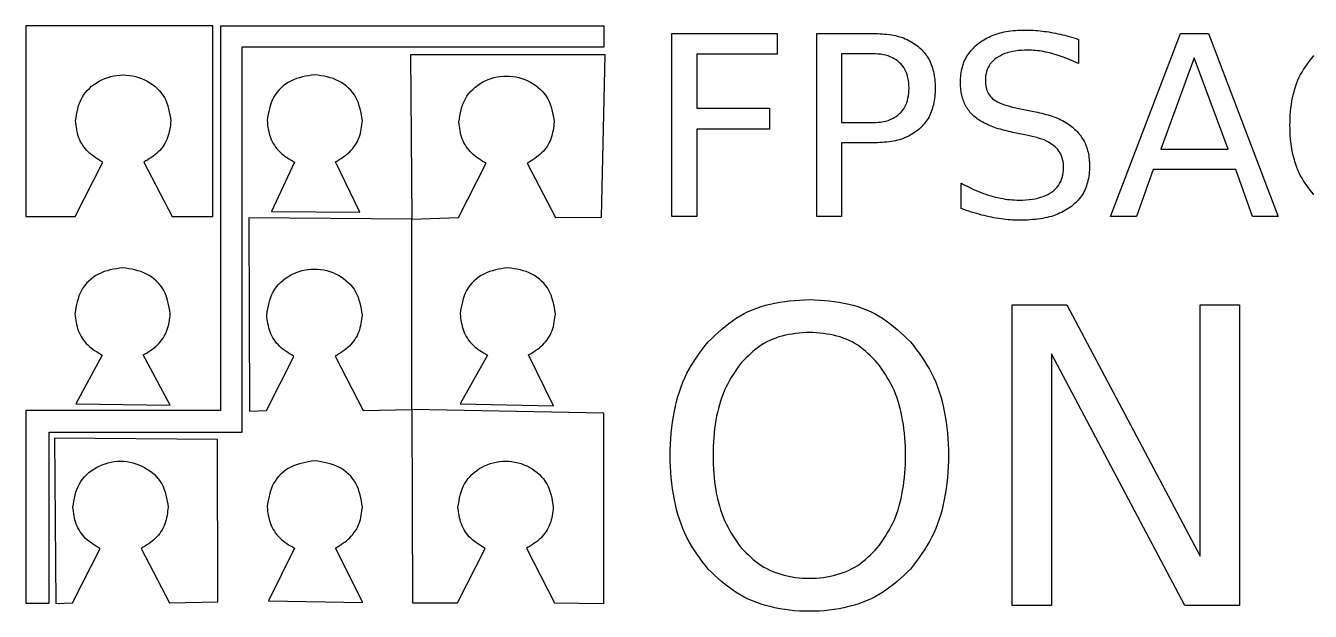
# Model space of a CAD drawing. Extents: x 14 to 174, y 169 to 286.
# Drawn here: x 14.5 to 109.9, y 242.5 to 286 of the extents above; entities that cross this region are included whole.
import ezdxf

# ---------------------------------------------------------------- set-up
doc = ezdxf.new("R2010")
doc.units = 0
doc.layers.get('0').update_dxf_attribs({"linetype": 'CONTINUOUS'})

msp = doc.modelspace()

# ---------------------------------------------------------------- linework, layer by layer
at = {"color": 7}
for p, q in [((14.508799, 285.997618), (14.508799, 271.827713)), ((28.381442, 285.997618), (14.508799, 285.997618)), ((28.381442, 271.827713), (28.381442, 285.997618)), ((28.959938, 285.967975), (28.959938, 284.425314)), ((30.566913, 285.967975), (28.959938, 285.967975)), ((57.43298, 285.967975), (30.566913, 285.967975)), ((57.43298, 284.425314), (57.43298, 285.967975)), ((62.475008, 285.430232), (70.297523, 285.430232)), ((62.475008, 271.818331), (62.475008, 285.430232)), ((70.297523, 285.430232), (70.297523, 283.880317)), ((73.23324, 285.430232), (77.390663, 285.430232)), ((73.23324, 271.818331), (73.23324, 285.430232)), ((95.032343, 271.818331), (100.229115, 285.430232)), ((100.229115, 285.430232), (102.316943, 285.430232)), ((102.316943, 285.430232), (107.504595, 271.818331)), ((28.959938, 284.425314), (28.959938, 257.430621)), ((30.566913, 257.430621), (30.566913, 284.425314)), ((30.566913, 284.425314), (57.43298, 284.425314)), ((92.661878, 284.983492), (92.661878, 283.187414)), ((92.661878, 284.983492), (92.661878, 284.983492)), ((57.523876, 283.831919), (43.065278, 283.82805)), ((43.065278, 283.82805), (43.164399, 271.63498)), ((57.251188, 271.782427), (57.523876, 283.831919)), ((70.297523, 283.880317), (64.316671, 283.880317)), ((64.316671, 283.880317), (64.316671, 279.868772)), ((75.074903, 283.916785), (75.074903, 278.802067)), ((77.390663, 283.916785), (75.074903, 283.916785)), ((101.268465, 283.61592), (98.770373, 276.841879)), ((103.775685, 276.841879), (101.268465, 283.61592)), ((35.952292, 282.355071), (35.952292, 282.355071)), ((64.316671, 279.868772), (69.714023, 279.868772)), ((69.714023, 279.868772), (69.714023, 278.318857)), ((88.349468, 279.832304), (89.461763, 279.604375)), ((75.074903, 278.802067), (77.390663, 278.802067)), ((69.714023, 278.318857), (64.316671, 278.318857)), ((64.316671, 278.318857), (64.316671, 271.818331)), ((88.923848, 277.853883), (87.80244, 278.072695)), ((77.390663, 277.28862), (75.074903, 277.28862)), ((75.074903, 277.28862), (75.074903, 271.818331)), ((98.770373, 276.841879), (103.775685, 276.841879)), ((18.160784, 271.827713), (20.213966, 275.85908)), ((23.268075, 275.868507), (25.36043, 271.827713)), ((34.437074, 275.872708), (32.741014, 272.197206)), ((39.292196, 272.159477), (37.491184, 275.882135)), ((46.626366, 271.748753), (48.679548, 275.78012)), ((51.733657, 275.789547), (53.826014, 271.748753)), ((98.214225, 275.310199), (96.974295, 271.818331)), ((104.350065, 275.310199), (98.214225, 275.310199)), ((105.589995, 271.818331), (104.350065, 275.310199)), ((83.955008, 272.420063), (83.955008, 274.31643)), ((32.741014, 272.197206), (39.292196, 272.159477)), ((14.508799, 271.827713), (18.160784, 271.827713)), ((25.36043, 271.827713), (28.381442, 271.827713)), ((31.069096, 271.722007), (31.114544, 257.37031)), ((43.164399, 271.63498), (31.069096, 271.722007)), ((43.164399, 271.63498), (46.626366, 271.748753)), ((43.164399, 257.494881), (43.164399, 271.63498)), ((53.826014, 271.748753), (57.251188, 271.782427)), ((64.316671, 271.818331), (62.475008, 271.818331)), ((75.074903, 271.818331), (73.23324, 271.818331)), ((96.974295, 271.818331), (95.032343, 271.818331)), ((107.504595, 271.818331), (105.589995, 271.818331)), ((21.683645, 268.022149), (21.683645, 268.022149)), ((50.285213, 268.022149), (50.285213, 268.022149)), ((72.69186, 265.677879), (72.69186, 265.677879)), ((87.733703, 265.274172), (91.800675, 265.274172)), ((87.733703, 242.950653), (87.733703, 265.274172)), ((91.800675, 265.274172), (101.69898, 246.598971)), ((101.69898, 246.598971), (101.69898, 265.274172)), ((101.69898, 265.274172), (104.629598, 265.274172)), ((104.629598, 265.274172), (104.629598, 242.950653)), ((72.69186, 263.225731), (72.69186, 263.225731)), ((20.168426, 261.539786), (18.19968, 257.909733)), ((25.20534, 257.826556), (23.222536, 261.549213)), ((32.357785, 257.415758), (34.410966, 261.447125)), ((37.465076, 261.456552), (39.557432, 257.415758)), ((48.769995, 261.539786), (46.755799, 257.909733)), ((53.670564, 257.781108), (51.824104, 261.549213)), ((100.562618, 242.950653), (90.664313, 261.625854)), ((90.664313, 261.625854), (90.664313, 242.950653)), ((18.19968, 257.909733), (25.20534, 257.826556)), ((46.755799, 257.909733), (53.670564, 257.781108)), ((16.234028, 257.430621), (14.487535, 257.430621)), ((14.487535, 257.430621), (14.487535, 255.823856)), ((28.959938, 257.430621), (16.234028, 257.430621)), ((30.566913, 255.823856), (30.566913, 257.430621)), ((31.114544, 257.37031), (32.357785, 257.415758)), ((39.557432, 257.415758), (43.164399, 257.494881)), ((43.164399, 257.494881), (43.209847, 243.143184)), ((57.411717, 257.234792), (43.164399, 257.494881)), ((57.411717, 243.094693), (57.411717, 257.234792)), ((14.487535, 255.823856), (14.487535, 243.124341)), ((16.234028, 243.124341), (16.234028, 255.823856)), ((16.234028, 255.823856), (30.566913, 255.823856)), ((16.626453, 255.362749), (16.717349, 243.10166)), ((28.721756, 255.275721), (16.626453, 255.362749)), ((28.767204, 243.22623), (28.721756, 255.275721)), ((35.952291, 253.689228), (35.952291, 253.689228)), ((17.96059, 243.147108), (20.013771, 247.178475)), ((23.067881, 247.187902), (25.160237, 243.147108)), ((34.437073, 247.206865), (32.513774, 243.304124)), ((39.519434, 243.175499), (37.491183, 247.216292)), ((46.559655, 243.151915), (48.612836, 247.183281)), ((51.666946, 247.192708), (53.759302, 243.151915)), ((32.513774, 243.304124), (39.519434, 243.175499)), ((14.487535, 243.124341), (16.234028, 243.124341)), ((16.717349, 243.10166), (17.96059, 243.147108)), ((25.160237, 243.147108), (28.767204, 243.22623)), ((43.209847, 243.143184), (46.559655, 243.151915)), ((53.759302, 243.151915), (57.411717, 243.094693)), ((90.664313, 242.950653), (87.733703, 242.950653)), ((104.629598, 242.950653), (100.562618, 242.950653))]:
    msp.add_line(p, q, dxfattribs=at)
for points, knots in [([(77.390663, 285.430232), (77.858809, 285.410503), (78.727507, 285.373892), (79.936323, 285.048781), (80.55471, 284.601574), (80.846055, 284.390878)], [0, 0, 0, 0, 1.405751, 2.608525, 3.680016, 3.680016, 3.680016, 3.680016]), ([(85.167585, 284.63704), (85.477787, 284.847664), (86.126573, 285.288181), (87.346451, 285.610583), (88.429217, 285.691508), (89.323796, 285.663078), (89.975171, 285.605136), (90.634955, 285.508335), (91.303536, 285.372451), (91.982523, 285.200218), (92.433289, 285.056416), (92.661878, 284.983492)], [0, 0, 0, 0, 1.117962, 2.338212, 3.725795, 4.368335, 5.021248, 5.686702, 6.367741, 7.067237, 7.78692, 7.78692, 7.78692, 7.78692]), ([(80.846055, 284.390878), (81.083442, 284.139051), (81.570683, 283.622172), (81.950093, 282.545689), (82.060525, 281.360591), (81.95016, 280.173805), (81.571941, 279.090591), (81.083551, 278.571353), (80.846055, 278.318857)], [0, 0, 0, 0, 1.028439, 2.110891, 3.341573, 4.582328, 5.670448, 6.700452, 6.700452, 6.700452, 6.700452]), ([(87.80244, 278.072695), (87.382973, 278.168181), (86.611255, 278.343852), (85.596111, 278.768528), (84.809368, 279.306814), (84.264694, 280.005962), (83.956206, 280.854341), (83.864959, 281.845777), (83.981696, 282.892194), (84.408711, 283.904632), (84.913721, 284.392029), (85.167585, 284.63704)], [0, 0, 0, 0, 1.288723, 2.370938, 3.282643, 4.117277, 4.984819, 5.953615, 7.080815, 8.11884, 9.168106, 9.168106, 9.168106, 9.168106]), ([(77.390663, 278.802067), (77.656532, 278.813989), (78.155874, 278.836381), (78.844472, 279.06164), (79.399385, 279.440209), (79.804559, 279.968063), (80.038603, 280.629208), (80.102298, 281.36229), (80.038539, 282.09448), (79.804017, 282.752384), (79.399068, 283.278699), (78.844499, 283.65724), (78.155866, 283.882463), (77.65653, 283.90486), (77.390663, 283.916785)], [0, 0, 0, 0, 0.795622, 1.494292, 2.142861, 2.782124, 3.456169, 4.21791, 4.974612, 5.645808, 6.284268, 6.932837, 7.631508, 8.42713, 8.42713, 8.42713, 8.42713]), ([(86.56251, 283.597686), (86.400335, 283.459692), (86.080297, 283.187376), (85.802537, 282.591451), (85.729372, 281.9754), (85.784206, 281.404047), (85.957993, 280.917122), (86.180446, 280.684367), (86.288993, 280.570793)], [0, 0, 0, 0, 0.632522, 1.24822, 1.916839, 2.473166, 2.963018, 3.429819, 3.429819, 3.429819, 3.429819]), ([(92.661878, 283.187414), (92.434485, 283.292217), (91.993617, 283.495408), (91.332518, 283.7446), (90.696523, 283.940148), (90.079879, 284.07874), (89.479139, 284.162352), (88.772485, 284.194946), (88.002425, 284.143876), (87.200101, 283.970288), (86.765714, 283.716437), (86.56251, 283.597686)], [0, 0, 0, 0, 0.750953, 1.455939, 2.117683, 2.74563, 3.349919, 3.935069, 4.864243, 5.663236, 6.365531, 6.365531, 6.365531, 6.365531]), ([(110.14857, 273.441184), (109.789573, 273.896659), (109.051885, 274.832596), (108.48414, 276.643666), (108.310868, 278.611972), (108.483924, 280.580156), (109.050911, 282.392024), (109.789494, 283.325971), (110.14857, 283.780029)], [0, 0, 0, 0, 1.727431, 3.54963, 5.588294, 7.630992, 9.45319, 11.177299, 11.177299, 11.177299, 11.177299]), ([(18.189065, 278.934138), (18.28805, 279.53651), (18.484708, 280.733275), (19.902319, 282.028189), (21.729184, 282.501697), (23.556049, 282.028189), (24.97366, 280.733275), (25.170319, 279.53651), (25.269304, 278.934138)], [0, 0, 0, 0, 1.78636, 3.549063, 5.395364, 7.241665, 9.004368, 10.790728, 10.790728, 10.790728, 10.790728]), ([(35.952292, 282.355071), (35.334006, 282.26278), (34.125428, 282.082378), (32.707816, 280.736804), (32.511158, 279.546756), (32.412173, 278.947766)], [0, 0, 0, 0, 1.846301, 3.609004, 5.395364, 5.395364, 5.395364, 5.395364]), ([(39.492412, 278.947766), (39.393427, 279.546756), (39.196768, 280.736804), (37.779157, 282.082378), (36.570579, 282.26278), (35.952292, 282.355071)], [0, 0, 0, 0, 1.78636, 3.549063, 5.395364, 5.395364, 5.395364, 5.395364]), ([(46.654647, 278.855178), (46.753632, 279.45755), (46.95029, 280.654316), (48.367901, 281.94923), (50.194766, 282.422738), (52.021631, 281.94923), (53.439243, 280.654316), (53.635902, 279.45755), (53.734887, 278.855178)], [0, 0, 0, 0, 1.78636, 3.549063, 5.395364, 7.241665, 9.004368, 10.790729, 10.790729, 10.790729, 10.790729]), ([(86.288993, 280.570793), (86.443071, 280.469406), (86.801077, 280.233828), (87.509132, 280.009447), (88.048121, 279.895828), (88.349468, 279.832304)], [0, 0, 0, 0, 0.551252, 1.280858, 2.206047, 2.206047, 2.206047, 2.206047]), ([(89.461763, 279.604375), (89.882693, 279.508532), (90.665111, 279.330379), (91.717076, 278.882694), (92.249291, 278.429947), (92.49777, 278.218569)], [0, 0, 0, 0, 1.295372, 2.407817, 3.382032, 3.382032, 3.382032, 3.382032]), ([(20.213966, 275.85908), (19.834878, 276.084351), (19.088105, 276.528118), (18.341451, 277.652419), (18.239974, 278.505944), (18.189065, 278.934138)], [0, 0, 0, 0, 1.31248, 2.585487, 3.867065, 3.867065, 3.867065, 3.867065]), ([(25.269304, 278.934138), (25.219217, 278.508596), (25.119374, 277.660327), (24.382288, 276.540646), (23.643207, 276.094801), (23.268075, 275.868507)], [0, 0, 0, 0, 1.273623, 2.538824, 3.842893, 3.842893, 3.842893, 3.842893]), ([(32.412173, 278.947766), (32.463082, 278.519572), (32.564559, 277.666047), (33.311213, 276.541746), (34.057986, 276.097979), (34.437074, 275.872708)], [0, 0, 0, 0, 1.281579, 2.554586, 3.867065, 3.867065, 3.867065, 3.867065]), ([(37.491184, 275.882135), (37.866315, 276.10843), (38.605397, 276.554275), (39.342484, 277.673955), (39.442326, 278.522224), (39.492412, 278.947766)], [0, 0, 0, 0, 1.304069, 2.56927, 3.842893, 3.842893, 3.842893, 3.842893]), ([(48.679548, 275.78012), (48.30046, 276.005391), (47.553687, 276.449158), (46.807033, 277.573459), (46.705556, 278.426984), (46.654647, 278.855178)], [0, 0, 0, 0, 1.31248, 2.585487, 3.867065, 3.867065, 3.867065, 3.867065]), ([(53.734887, 278.855178), (53.6848, 278.429637), (53.584957, 277.581367), (52.847871, 276.461687), (52.108789, 276.015842), (51.733657, 275.789547)], [0, 0, 0, 0, 1.273624, 2.538824, 3.842893, 3.842893, 3.842893, 3.842893]), ([(80.846055, 278.318857), (80.554561, 278.109972), (79.935262, 277.666181), (78.727134, 277.344501), (77.858772, 277.308193), (77.390663, 277.28862)], [0, 0, 0, 0, 1.06877, 2.270672, 3.67634, 3.67634, 3.67634, 3.67634]), ([(90.938738, 277.005988), (90.77804, 277.128578), (90.423446, 277.399081), (89.728693, 277.667206), (89.208056, 277.787964), (88.923848, 277.853883)], [0, 0, 0, 0, 0.603914, 1.33259, 2.208518, 2.208518, 2.208518, 2.208518]), ([(92.49777, 278.218569), (92.696029, 277.984567), (93.098433, 277.509615), (93.419214, 276.580145), (93.520428, 275.513296), (93.400019, 274.393608), (92.957155, 273.317815), (92.418789, 272.821586), (92.151323, 272.575055)], [0, 0, 0, 0, 0.913337, 1.853793, 2.890831, 4.112398, 5.206274, 6.286278, 6.286278, 6.286278, 6.286278]), ([(83.955008, 274.31643), (84.200671, 274.184374), (84.680631, 273.92637), (85.415908, 273.610687), (86.139949, 273.360483), (86.855995, 273.181323), (87.564267, 273.073143), (88.359278, 273.033814), (89.19718, 273.085284), (90.029142, 273.28326), (90.703403, 273.627085), (91.20724, 274.113353), (91.505882, 274.739688), (91.582571, 275.408747), (91.51936, 276.041439), (91.316466, 276.596701), (91.063531, 276.870768), (90.938738, 277.005988)], [0, 0, 0, 0, 0.836391, 1.634087, 2.39749, 3.132357, 3.845395, 4.543253, 5.517174, 6.354501, 7.091325, 7.761797, 8.416936, 9.130404, 9.754185, 10.31627, 10.863673, 10.863673, 10.863673, 10.863673]), ([(92.151323, 272.575055), (91.819971, 272.36707), (91.108322, 271.920379), (89.761359, 271.618607), (88.572817, 271.536419), (87.597755, 271.57078), (86.909662, 271.645738), (86.196871, 271.767175), (85.463505, 271.938303), (84.711414, 272.153174), (84.210431, 272.32994), (83.955008, 272.420063)], [0, 0, 0, 0, 1.16635, 2.504981, 4.07925, 4.73816, 5.428847, 6.154293, 6.905989, 7.68703, 8.499442, 8.499442, 8.499442, 8.499442]), ([(21.683645, 268.022149), (21.065358, 267.929859), (19.85678, 267.749457), (18.439169, 266.403882), (18.24251, 265.213835), (18.143526, 264.614845)], [0, 0, 0, 0, 1.846301, 3.609004, 5.395364, 5.395364, 5.395364, 5.395364]), ([(25.223764, 264.614845), (25.12478, 265.213835), (24.928121, 266.403882), (23.51051, 267.749457), (22.301932, 267.929859), (21.683645, 268.022149)], [0, 0, 0, 0, 1.78636, 3.549063, 5.395364, 5.395364, 5.395364, 5.395364]), ([(32.386066, 264.522183), (32.48505, 265.124555), (32.681709, 266.32132), (34.09932, 267.616234), (35.926185, 268.089742), (37.75305, 267.616234), (39.170662, 266.321321), (39.36732, 265.124555), (39.466305, 264.522183)], [0, 0, 0, 0, 1.78636, 3.549063, 5.395364, 7.241665, 9.004368, 10.790729, 10.790729, 10.790729, 10.790729]), ([(50.285213, 268.022149), (49.666926, 267.929859), (48.458348, 267.749457), (47.040737, 266.403883), (46.844078, 265.213835), (46.745094, 264.614845)], [0, 0, 0, 0, 1.846301, 3.609004, 5.395364, 5.395364, 5.395364, 5.395364]), ([(53.825332, 264.614845), (53.726348, 265.213835), (53.529689, 266.403883), (52.112078, 267.749457), (50.9035, 267.929859), (50.285213, 268.022149)], [0, 0, 0, 0, 1.78636, 3.549063, 5.395364, 5.395364, 5.395364, 5.395364]), ([(65.155994, 262.522981), (65.820128, 263.153661), (67.146698, 264.413408), (69.811656, 265.498272), (71.706383, 265.616425), (72.69186, 265.677879)], [0, 0, 0, 0, 2.730187, 5.453393, 8.404898, 8.404898, 8.404898, 8.404898]), ([(72.69186, 265.677879), (73.674061, 265.616457), (75.562468, 265.498366), (78.217823, 264.412891), (79.537137, 263.15361), (80.19783, 262.522981)], [0, 0, 0, 0, 2.941611, 5.655628, 8.378181, 8.378181, 8.378181, 8.378181]), ([(18.143526, 264.614845), (18.194434, 264.18665), (18.295911, 263.333126), (19.042565, 262.208825), (19.789339, 261.765058), (20.168426, 261.539786)], [0, 0, 0, 0, 1.281579, 2.554586, 3.867065, 3.867065, 3.867065, 3.867065]), ([(23.222536, 261.549213), (23.597668, 261.775508), (24.336749, 262.221353), (25.073837, 263.341034), (25.173678, 264.189303), (25.223764, 264.614845)], [0, 0, 0, 0, 1.304069, 2.56927, 3.842893, 3.842893, 3.842893, 3.842893]), ([(34.410966, 261.447125), (34.031879, 261.672396), (33.285105, 262.116163), (32.538451, 263.240464), (32.436974, 264.093989), (32.386066, 264.522183)], [0, 0, 0, 0, 1.31248, 2.585487, 3.867065, 3.867065, 3.867065, 3.867065]), ([(39.466305, 264.522183), (39.416218, 264.096641), (39.316376, 263.248372), (38.579289, 262.128692), (37.840207, 261.682846), (37.465076, 261.456552)], [0, 0, 0, 0, 1.273624, 2.538824, 3.842893, 3.842893, 3.842893, 3.842893]), ([(46.745094, 264.614845), (46.796003, 264.18665), (46.897482, 263.333126), (47.644134, 262.208825), (48.390907, 261.765058), (48.769995, 261.539786)], [0, 0, 0, 0, 1.281579, 2.554586, 3.867065, 3.867065, 3.867065, 3.867065]), ([(51.824104, 261.549213), (52.199236, 261.775508), (52.938317, 262.221353), (53.675405, 263.341034), (53.775246, 264.189303), (53.825332, 264.614845)], [0, 0, 0, 0, 1.304069, 2.56927, 3.842893, 3.842893, 3.842893, 3.842893]), ([(65.155994, 245.656987), (64.588305, 246.408655), (63.421378, 247.953766), (62.525818, 250.89887), (62.249662, 254.089984), (62.525818, 257.281098), (63.421378, 260.226203), (64.588305, 261.771314), (65.155994, 262.522981)], [0, 0, 0, 0, 2.807045, 5.770098, 9.07436, 12.378621, 15.341674, 18.148719, 18.148719, 18.148719, 18.148719]), ([(72.69186, 263.225731), (72.00279, 263.177918), (70.669813, 263.085426), (68.806125, 262.223584), (67.91234, 261.261815), (67.458621, 260.773583)], [0, 0, 0, 0, 2.061538, 3.987958, 5.974154, 5.974154, 5.974154, 5.974154]), ([(77.895203, 260.773583), (77.447335, 261.261915), (76.564471, 262.224544), (74.708743, 263.086208), (73.379848, 263.178137), (72.69186, 263.225731)], [0, 0, 0, 0, 1.974139, 3.891539, 5.949788, 5.949788, 5.949788, 5.949788]), ([(80.19783, 262.522981), (80.765524, 261.771314), (81.932462, 260.226205), (82.827943, 257.281091), (83.104244, 254.092222), (82.827598, 250.903168), (81.930891, 247.959285), (80.765395, 246.410973), (80.19783, 245.656987)], [0, 0, 0, 0, 2.807046, 5.770099, 9.07436, 12.372006, 15.33506, 18.147629, 18.147629, 18.147629, 18.147629]), ([(67.458621, 260.773583), (67.06766, 260.178817), (66.249639, 258.934367), (65.653241, 256.616647), (65.464181, 254.092759), (65.653259, 251.570375), (66.250422, 249.257941), (67.067721, 248.015551), (67.458621, 247.421338)], [0, 0, 0, 0, 2.122779, 4.441563, 7.07357, 9.697298, 12.011294, 14.132639, 14.132639, 14.132639, 14.132639]), ([(77.895203, 247.421338), (78.286102, 248.015551), (79.103399, 249.257941), (79.700561, 251.570375), (79.889638, 254.092759), (79.700579, 256.616647), (79.104182, 258.934367), (78.286163, 260.178817), (77.895203, 260.773583)], [0, 0, 0, 0, 2.121344, 4.43534, 7.059067, 9.691074, 12.009858, 14.132636, 14.132636, 14.132636, 14.132636]), ([(17.98887, 250.253533), (18.087855, 250.855905), (18.284513, 252.052671), (19.702125, 253.347585), (21.52899, 253.821093), (23.355855, 253.347585), (24.773466, 252.052671), (24.970125, 250.855905), (25.06911, 250.253533)], [0, 0, 0, 0, 1.78636, 3.549063, 5.395364, 7.241665, 9.004368, 10.790729, 10.790729, 10.790729, 10.790729]), ([(35.952291, 253.689228), (35.334005, 253.596938), (34.125426, 253.416536), (32.707815, 252.070961), (32.511157, 250.880913), (32.412172, 250.281923)], [0, 0, 0, 0, 1.846301, 3.609004, 5.395364, 5.395364, 5.395364, 5.395364]), ([(39.492411, 250.281923), (39.393426, 250.880913), (39.196768, 252.070961), (37.779156, 253.416536), (36.570578, 253.596938), (35.952291, 253.689228)], [0, 0, 0, 0, 1.78636, 3.549063, 5.395364, 5.395364, 5.395364, 5.395364]), ([(46.587935, 250.25834), (46.68692, 250.860711), (46.883579, 252.057477), (48.30119, 253.352391), (50.128055, 253.825899), (51.95492, 253.352391), (53.372532, 252.057477), (53.56919, 250.860711), (53.668175, 250.25834)], [0, 0, 0, 0, 1.78636, 3.549063, 5.395364, 7.241665, 9.004368, 10.790729, 10.790729, 10.790729, 10.790729]), ([(20.013771, 247.178475), (19.634684, 247.403746), (18.88791, 247.847513), (18.141256, 248.971815), (18.039779, 249.825339), (17.98887, 250.253533)], [0, 0, 0, 0, 1.31248, 2.585487, 3.867065, 3.867065, 3.867065, 3.867065]), ([(25.06911, 250.253533), (25.019023, 249.827992), (24.919181, 248.979723), (24.182094, 247.860042), (23.443012, 247.414197), (23.067881, 247.187902)], [0, 0, 0, 0, 1.273624, 2.538824, 3.842893, 3.842893, 3.842893, 3.842893]), ([(32.412172, 250.281923), (32.463082, 249.853729), (32.56456, 249.000205), (33.311212, 247.875903), (34.057986, 247.432136), (34.437073, 247.206865)], [0, 0, 0, 0, 1.281579, 2.554586, 3.867065, 3.867065, 3.867065, 3.867065]), ([(37.491183, 247.216292), (37.866314, 247.442587), (38.605396, 247.888432), (39.342483, 249.008112), (39.442324, 249.856382), (39.492411, 250.281923)], [0, 0, 0, 0, 1.304069, 2.56927, 3.842893, 3.842893, 3.842893, 3.842893]), ([(48.612836, 247.183281), (48.233749, 247.408552), (47.486975, 247.85232), (46.740321, 248.976621), (46.638844, 249.830145), (46.587935, 250.25834)], [0, 0, 0, 0, 1.31248, 2.585487, 3.867065, 3.867065, 3.867065, 3.867065]), ([(53.668175, 250.25834), (53.618088, 249.832798), (53.518246, 248.984529), (52.781159, 247.864848), (52.042077, 247.419003), (51.666946, 247.192708)], [0, 0, 0, 0, 1.273624, 2.538824, 3.842893, 3.842893, 3.842893, 3.842893]), ([(67.458621, 247.421338), (67.91234, 246.931367), (68.806124, 245.966171), (70.669817, 245.130015), (72.690746, 244.886227), (74.708747, 245.129098), (76.56447, 245.96526), (77.447334, 246.931284), (77.895203, 247.421338)], [0, 0, 0, 0, 1.986196, 3.912615, 5.974154, 8.032403, 9.949803, 11.923942, 11.923942, 11.923942, 11.923942]), ([(80.19783, 245.656987), (79.536881, 245.027153), (78.216229, 243.768672), (75.56158, 242.721475), (72.688534, 242.410609), (69.812552, 242.721746), (67.148289, 243.768124), (65.820383, 245.027091), (65.155994, 245.656987)], [0, 0, 0, 0, 2.717213, 5.429302, 8.370716, 11.322024, 14.043309, 16.768171, 16.768171, 16.768171, 16.768171])]:
    msp.add_open_spline(points, degree=3, knots=knots, dxfattribs=at)

doc.saveas('drawing.dxf')
